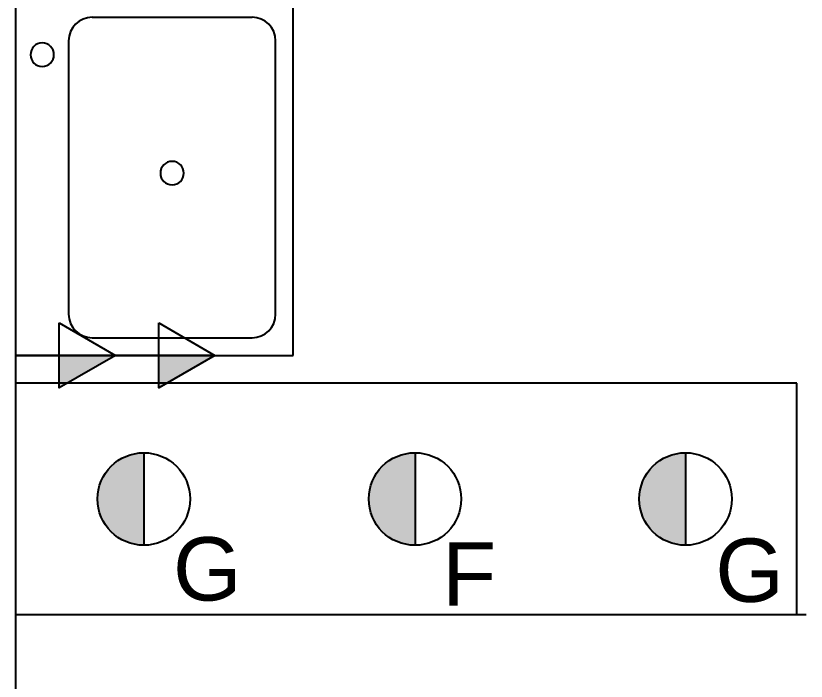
# Model space of a CAD drawing. Header units: millimetres. Extents: x 3082 to 3316, y 298 to 342.
# Drawn here: x 3291.634 to 3293.344, y 320.376 to 321.814 of the extents above; entities that cross this region are included whole.
import ezdxf
from ezdxf.enums import TextEntityAlignment as Align

# ---------------------------------------------------------------- set-up
doc = ezdxf.new("R2010")
doc.units = ezdxf.units.MM
doc.header["$MEASUREMENT"] = 0
doc.linetypes.add('CONTINU', pattern=[0])
for name, color, linetype in [('-HIDRO', 8, 'CONTINUOUS'), ('eletroduto parede e teto', 2, 'CONTINU'), ('PL3', 3, 'CONTINUOUS'), ('Pontos Elétricos', 3, 'CONTINUOUS'), ('Pontos Luminotécnicos', 3, 'CONTINUOUS')]:
    doc.layers.add(name, color=color, linetype=linetype)
doc.styles.add('ARIAL', font='arial.ttf', dxfattribs={"height": 2})

# ---------------------------------------------------------------- blocks, each defined once
blk = doc.blocks.new('superior')
at = {"layer": '-HIDRO', "lineweight": 25}
blk.add_line((-3.7369, -0.9308), (-3.7369, 5.7366), dxfattribs=at)
at = {"layer": '-HIDRO'}
for p, q in [((-3.1369, 2.2253), (-3.1369, 3.7253)), ((-3.5718, 2.9562), (-3.2258, 2.9562)), ((-3.6226, 2.9054), (-3.6226, 2.3142)), ((-3.175, 2.3142), (-3.175, 2.9054)), ((-3.5718, 2.2634), (-3.2258, 2.2634)), ((-3.7369, 2.2253), (-3.1369, 2.2253)), ((-2.0479, 2.1649), (-3.7369, 2.1649)), ((-2.0479, 1.6649), (-2.0479, 2.1649)), ((-3.7369, 1.6649), (-2.0274, 1.6649))]:
    blk.add_line(p, q, dxfattribs=at)
for centre, radius, start, end in [((-3.5718, 2.9054), 0.0508, 90, 180), ((-3.2258, 2.9054), 0.0508, 0, 90), ((-3.6798, 2.8753), 0.0254, 90, 270), ((-3.6798, 2.8753), 0.0254, 270, 90), ((-3.3988, 2.6193), 0.0254, 90, 270), ((-3.3988, 2.6193), 0.0254, 270, 90), ((-3.5718, 2.3142), 0.0508, 180, 270), ((-3.2258, 2.3142), 0.0508, 270, 0)]:
    blk.add_arc(centre, radius, start, end, dxfattribs=at)
blk = doc.blocks.new('pendular')
at = {"layer": 'eletroduto parede e teto'}
blk.add_hatch(color=9, dxfattribs=at).paths.add_polyline_path([(3259.3412, 320.7018, 0.414214), (3259.4412, 320.6018), (3259.4412, 320.8018, 0.414214)])
at = {"layer": 'Pontos Luminotécnicos'}
blk.add_line((3259.4412, 320.8018), (3259.4412, 320.6018), dxfattribs=at)
blk.add_circle((3259.4412, 320.7018), 0.1, dxfattribs=at)
blk = doc.blocks.new('POMNTO DUPLO1.15')
at = {"layer": 'Pontos Elétricos'}
h = blk.add_hatch(color=251, dxfattribs=at)
h.dxf.hatch_style = 1
h.paths.add_polyline_path([(0, 0.10255), (0, 0.0446), (0.03346, 0.0446)])
h.paths.add_polyline_path([(0, 0.2051), (0, 0.14715), (0.03346, 0.14715)])
at = {"layer": 'PL3'}
for p, q in [((0, 0.2051), (0, 0.10255)), ((0, 0.10255), (0, 0))]:
    blk.add_line(p, q, dxfattribs=at)
for points in [[(-0.03346, 0.14715), (0, 0.2051), (0.03346, 0.14715)], [(-0.03346, 0.0446), (0, 0.10255), (0.03346, 0.0446)]]:
    blk.add_lwpolyline(points, close=True, dxfattribs=at)

msp = doc.modelspace()

# ---------------------------------------------------------------- block references
at = {"layer": 'eletroduto parede e teto'}
for name, p in [('superior', (3295.3711, 318.855)), ('pendular', (32.4698, 0.068)), ('pendular', (33.0564, 0.068)), ('pendular', (33.6416, 0.068))]:
    msp.add_blockref(name, p, dxfattribs=at)
at = {"layer": 'Pontos Elétricos', "xscale": 2.1, "yscale": 2.1, "zscale": 2.1, "rotation": 270.0000000000094}
msp.add_blockref('POMNTO DUPLO1.15', (3291.6342, 321.0802), dxfattribs=at)

# ---------------------------------------------------------------- texts
at = {"layer": 'Pontos Elétricos', "color": 4, "style": 'ARIAL'}
for s, p in [('G', (3292.0485, 320.5503)), ('F', (3292.6149, 320.5389)), ('G', (3293.2215, 320.5474))]:
    msp.add_text(s, height=0.1369, dxfattribs=at).set_placement(p, align=Align.CENTER)

doc.saveas('drawing.dxf')
